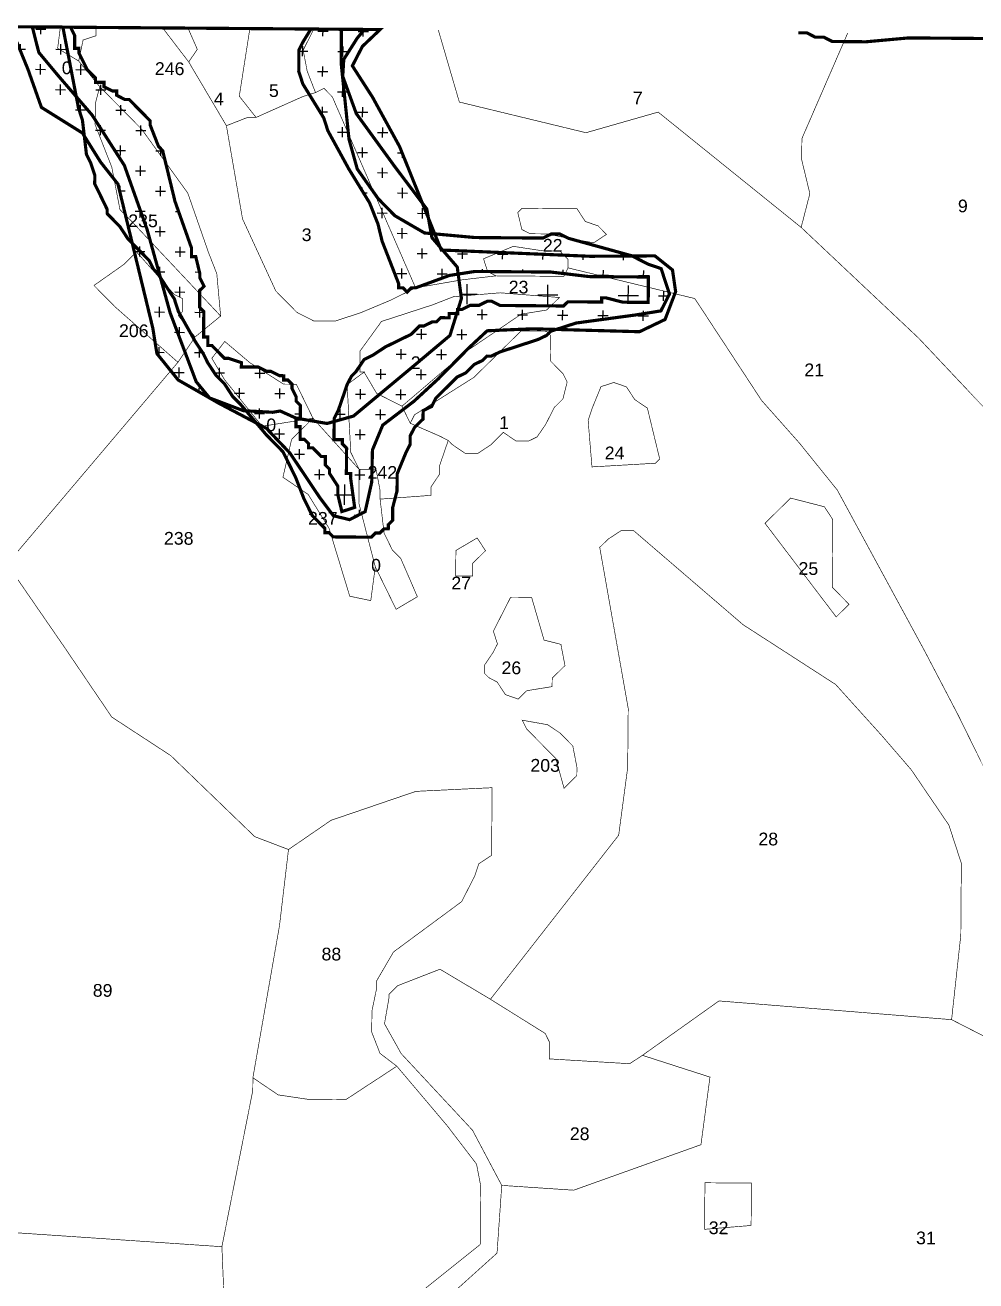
# Model space of a CAD drawing. Header units: metres. Extents: x 326467 to 340077, y 1811030 to 1824953.
# Drawn here: x 332288 to 333196, y 1823711 to 1824912 of the extents above; entities that cross this region are included whole.
import ezdxf

# ---------------------------------------------------------------- set-up
doc = ezdxf.new("R2010")
doc.units = ezdxf.units.M
doc.header["$MEASUREMENT"] = 0
for name, color, linetype in [('CRZ LINE FOR RIVER OR CREEK', 84, 'Continuous'), ('HAZARDS LINE', 1, 'Continuous'), ('HIGH TIDE LINE', 6, 'Continuous'), ('INTERTIDAL ZONE', 5, 'Continuous'), ('MANGROOVE', 112, 'Continuous'), ('NDZ-200M FROM CRZ', 30, 'Continuous'), ('SURVEY NO.', 7, 'Continuous'), ('SURVEY PLOT BOUNDARY', 35, 'Continuous')]:
    doc.layers.add(name, color=color, linetype=linetype)
doc.styles.add('PDF Arial', font='arial.ttf')
pattern_1 = [(359.55787, (320150.772, 1810233.3), (38.8042, 38.20991), [19.2541, -57.7623]), (89.55787, (320160.324, 1810223.598), (-38.20991, 38.8042), [19.2541, -57.7623])]

# ---------------------------------------------------------------- blocks, each defined once
blk = doc.blocks.new('16')
at = {"layer": 'INTERTIDAL ZONE'}
h = blk.add_hatch(dxfattribs=at)
h.set_pattern_fill('CROSS', color=256, scale=6.064284, angle=-0.4421)
h.set_pattern_definition(pattern_1)
h.paths.add_polyline_path([(332883.4, 1824670.9), (332826.8, 1824671.3), (332790.5, 1824675.6), (332717.7, 1824676.2), (332701.7, 1824673.7), (332704.8, 1824650.4), (332701.6, 1824639.9), (332705.3, 1824639.9), (332713.4, 1824643.9), (332721.5, 1824643.8), (332729.6, 1824647.8), (332733.6, 1824647.8), (332741.7, 1824643.7), (332802.3, 1824643.2), (332806.4, 1824647.2), (332838.8, 1824647), (332838.8, 1824651), (332842.8, 1824651), (332859, 1824646.8), (332883.2, 1824646.6)])
h = blk.add_hatch(dxfattribs=at)
h.set_pattern_fill('CROSS', color=256, scale=6.064284, angle=-0.4421)
h.set_pattern_definition(pattern_1)
h.paths.add_polyline_path([(332583.2, 1824532.8), (332576.5, 1824530.9), (332546.8, 1824536), (332546.8, 1824527.9), (332550.8, 1824527.9), (332550.7, 1824515.8), (332554.8, 1824515.7), (332558.8, 1824511.7), (332558.7, 1824507.6), (332562.8, 1824507.6), (332566.8, 1824503.5), (332570.8, 1824499.4), (332574.8, 1824499.4), (332574.8, 1824491.3), (332578.8, 1824487.2), (332578.8, 1824483.2), (332586.7, 1824471), (332586.7, 1824462.9), (332590.6, 1824446.7), (332602.8, 1824450.7), (332598.9, 1824479), (332599, 1824483), (332594.9, 1824483.1), (332595.1, 1824507.3), (332591.1, 1824511.4), (332591.1, 1824515.5), (332583.1, 1824515.5)])
at = {"layer": 'NDZ-200M FROM CRZ'}
h = blk.add_hatch(dxfattribs=at)
h.set_pattern_fill('CROSS', color=256, scale=3.032142, angle=-0.4421)
h.set_pattern_definition([(359.55787, (320150.772, 1810233.3), (19.402102, 19.104954), [9.62705, -28.88115]), (89.55787, (320155.548, 1810228.449), (-19.104954, 19.402102), [9.62705, -28.88115])])
h.paths.add_polyline_path([(332645.7, 1824795.6), (332619.9, 1824842.7), (332600.6, 1824872.7), (332610.2, 1824891.3), (332627.1, 1824907.4), (332561, 1824907.9), (332553.6, 1824895.8), (332549.5, 1824887.8), (332549.4, 1824867.5), (332553.3, 1824855.4), (332573.3, 1824822.9), (332577.2, 1824810.7), (332597.2, 1824774.2), (332617.1, 1824741.7), (332625.1, 1824721.4), (332629, 1824705.2), (332636.9, 1824684.9), (332644.8, 1824664.6), (332644.8, 1824660.6), (332648.9, 1824660.6), (332652.9, 1824656.5), (332656.9, 1824660.5), (332661, 1824660.5), (332693.4, 1824672.4), (332717.7, 1824676.2), (332790.5, 1824675.6), (332826.8, 1824671.3), (332883.4, 1824670.9), (332883.2, 1824646.6), (332859, 1824646.8), (332842.8, 1824651), (332838.8, 1824651), (332838.8, 1824647), (332806.4, 1824647.2), (332802.3, 1824643.2), (332741.7, 1824643.7), (332733.6, 1824647.8), (332729.6, 1824647.8), (332721.5, 1824643.8), (332713.4, 1824643.9), (332705.3, 1824639.9), (332701.2, 1824639.9), (332701.2, 1824635.9), (332693.1, 1824636), (332693.1, 1824631.9), (332685, 1824632), (332680.9, 1824628), (332676.9, 1824628), (332668.8, 1824624), (332664.7, 1824624.1), (332660.7, 1824620), (332656.6, 1824616), (332648.5, 1824612.1), (332640.4, 1824608.1), (332632.2, 1824604.1), (332620.1, 1824596.1), (332611.9, 1824592.1), (332603.8, 1824580.1), (332599.7, 1824576), (332595.6, 1824568), (332587.3, 1824543.8), (332583.2, 1824535.7), (332583.1, 1824515.5), (332591.1, 1824515.5), (332591.1, 1824511.4), (332595.1, 1824507.3), (332594.9, 1824483.1), (332599, 1824483), (332598.9, 1824479), (332602.8, 1824450.7), (332590.6, 1824446.7), (332586.7, 1824462.9), (332586.7, 1824471), (332578.8, 1824483.2), (332578.8, 1824487.2), (332574.8, 1824491.3), (332574.8, 1824499.4), (332570.8, 1824499.4), (332566.8, 1824503.5), (332562.8, 1824507.6), (332558.7, 1824507.6), (332558.8, 1824511.7), (332554.8, 1824515.7), (332550.7, 1824515.8), (332550.8, 1824527.9), (332546.8, 1824527.9), (332546.8, 1824536), (332550.9, 1824536), (332551, 1824548.1), (332546.9, 1824552.2), (332547, 1824556.2), (332543, 1824564.3), (332543, 1824568.4), (332539, 1824572.5), (332535, 1824572.5), (332535, 1824576.5), (332531, 1824576.6), (332522.9, 1824580.7), (332518.9, 1824580.7), (332510.8, 1824584.8), (332494.6, 1824584.9), (332494.7, 1824589), (332482.6, 1824593.1), (332478.5, 1824593.1), (332474.5, 1824597.2), (332466.5, 1824605.4), (332462.5, 1824605.4), (332462.5, 1824613.5), (332458.5, 1824613.5), (332458.7, 1824637.8), (332454.7, 1824641.9), (332454.8, 1824658), (332458.9, 1824662), (332454.9, 1824670.2), (332454.9, 1824674.2), (332451, 1824690.4), (332446.9, 1824690.4), (332447, 1824698.5), (332431.2, 1824743.1), (332419.4, 1824791.7), (332415.4, 1824795.8), (332407.5, 1824816.1), (332407.5, 1824820.1), (332399.5, 1824828.3), (332395.5, 1824832.3), (332387.5, 1824840.5), (332383.4, 1824840.5), (332375.4, 1824844.6), (332375.4, 1824848.7), (332371.4, 1824848.7), (332363.3, 1824852.8), (332363.3, 1824856.9), (332355.3, 1824856.9), (332355.3, 1824861), (332347.3, 1824869.1), (332343.3, 1824877.2), (332339.3, 1824885.3), (332339.3, 1824889.4), (332335.3, 1824889.4), (332335.4, 1824901.5), (332331.4, 1824909.7), (332274.1, 1824910.1), (332290.7, 1824869.5), (332303.6, 1824833), (332342.8, 1824808.5), (332360.2, 1824780.6), (332376.7, 1824759.7), (332410, 1824622), (332413.9, 1824597.7), (332434.2, 1824572.5), (332473.1, 1824550.2), (332518.4, 1824526.3), (332541, 1824502.6), (332569.6, 1824459.9), (332582.5, 1824442.7), (332597.9, 1824439), (332612.8, 1824446.6), (332619.1, 1824474.8), (332619.8, 1824505.6), (332629.6, 1824529.3), (332659.4, 1824552.1), (332682.5, 1824573.4), (332711.8, 1824603.1), (332729.4, 1824619.5), (332772.6, 1824621.4), (332874.9, 1824618.6), (332899.3, 1824630.3), (332909.4, 1824656.9), (332906.4, 1824677.6), (332889.6, 1824691.1), (332827.6, 1824690.7), (332685.5, 1824696.7)])
at = {"layer": 'CRZ LINE FOR RIVER OR CREEK', "ltscale": 0.1, "const_width": 3.03, "flags": 128}
blk.add_lwpolyline([(332274.1, 1824910.1), (332290.7, 1824869.5), (332303.6, 1824833), (332342.8, 1824808.5), (332360.2, 1824780.6), (332376.7, 1824759.7), (332410, 1824622), (332413.9, 1824597.7), (332434.2, 1824572.5), (332473.1, 1824550.2), (332518.4, 1824526.3), (332541, 1824502.6), (332569.6, 1824459.9), (332582.5, 1824442.7), (332597.9, 1824439), (332612.8, 1824446.6), (332619.1, 1824474.8), (332619.8, 1824505.6), (332629.6, 1824529.3), (332659.4, 1824552.1), (332682.5, 1824573.4), (332711.8, 1824603.1), (332729.4, 1824619.5), (332772.6, 1824621.4), (332874.9, 1824618.6), (332899.3, 1824630.3), (332909.4, 1824656.9), (332906.4, 1824677.6), (332889.6, 1824691.1), (332827.6, 1824690.7), (332685.5, 1824696.7), (332645.7, 1824795.6), (332619.9, 1824842.7), (332600.6, 1824872.7), (332610.2, 1824891.3), (332627.1, 1824907.4)], dxfattribs=at)
at = {"layer": 'HAZARDS LINE', "lineweight": 18, "const_width": 3.03}
for points in [[(332590.1, 1824907.7), (332589.9, 1824875.3), (332597.4, 1824802.5), (332605.3, 1824774.1), (332625.3, 1824745.7), (332641.3, 1824729.4), (332669.5, 1824713), (332717.9, 1824708.6), (332782.6, 1824708.1), (332790.7, 1824712), (332798.8, 1824712), (332806.9, 1824707.9), (332867.4, 1824691.2), (332883.5, 1824683), (332895.6, 1824678.9), (332899.5, 1824666.7), (332903.5, 1824654.6), (332899.4, 1824646.5), (332895.3, 1824638.5), (332871, 1824634.6), (332814.3, 1824626.9), (332802.2, 1824623), (332790, 1824619), (332786, 1824615), (332777.8, 1824611.1), (332741.4, 1824599.2), (332733.2, 1824595.2), (332729.2, 1824595.3), (332725.1, 1824591.2), (332717, 1824587.3), (332708.9, 1824579.2), (332700.7, 1824575.3), (332692.6, 1824567.2), (332688.5, 1824563.2), (332680.4, 1824555.2), (332676.3, 1824547.1), (332668.2, 1824543.2), (332668.1, 1824535.1), (332660, 1824527.1), (332655.8, 1824519), (332655.8, 1824510.9), (332651.7, 1824502.9), (332643.4, 1824482.7), (332643.3, 1824466.5), (332639.1, 1824450.4), (332639.1, 1824438.3), (332635, 1824434.3), (332634.9, 1824430.2), (332630.9, 1824430.2), (332626.8, 1824426.2), (332622.8, 1824426.3), (332618.7, 1824422.2), (332582.3, 1824422.5), (332578.3, 1824426.6), (332574.3, 1824426.6), (332574.3, 1824430.7), (332566.3, 1824438.8), (332562.3, 1824442.9), (332558.3, 1824451), (332554.3, 1824459.1), (332546.4, 1824479.4), (332542.4, 1824487.5), (332538.4, 1824495.6), (332534.4, 1824503.8), (332526.4, 1824511.9), (332518.4, 1824520.1), (332494.4, 1824548.5), (332486.3, 1824556.7), (332478.4, 1824568.9), (332470.3, 1824577), (332462.3, 1824589.2), (332458.4, 1824597.3), (332450.4, 1824609.5), (332434.4, 1824638), (332430.5, 1824650.1), (332414.5, 1824674.5), (332410.5, 1824678.6), (332406.5, 1824686.7), (332386.4, 1824707.1), (332378.4, 1824719.3), (332374.4, 1824723.3), (332366.4, 1824731.5), (332366.4, 1824735.5), (332362.5, 1824743.6), (332358.5, 1824751.8), (332354.5, 1824759.9), (332354.6, 1824768), (332350.6, 1824780.1), (332346.6, 1824788.2), (332342.8, 1824820.6), (332338.9, 1824832.8), (332324.1, 1824909.7)], [(333265.2, 1824902.5), (333249, 1824898.5), (333131.8, 1824899.4), (333091.3, 1824895.7), (333059, 1824896), (333050.9, 1824900.1), (333042.8, 1824900.1), (333034.8, 1824904.2), (333026.7, 1824904.3)]]:
    blk.add_lwpolyline(points, dxfattribs=at)
at = {"layer": 'HIGH TIDE LINE', "lineweight": 35, "const_width": 3.03}
blk.add_lwpolyline([(332561, 1824907.9), (332553.6, 1824895.8), (332549.5, 1824887.8), (332549.4, 1824867.5), (332553.3, 1824855.4), (332573.3, 1824822.9), (332577.2, 1824810.7), (332597.2, 1824774.2), (332617.1, 1824741.7), (332625.1, 1824721.4), (332629, 1824705.2), (332636.9, 1824684.9), (332644.8, 1824664.6), (332644.8, 1824660.6), (332648.9, 1824660.6), (332652.9, 1824656.5), (332656.9, 1824660.5), (332661, 1824660.5), (332693.4, 1824672.4), (332717.7, 1824676.2), (332790.5, 1824675.6), (332826.8, 1824671.3), (332883.4, 1824670.9), (332883.2, 1824646.6), (332859, 1824646.8), (332842.8, 1824651), (332838.8, 1824651), (332838.8, 1824647), (332806.4, 1824647.2), (332802.3, 1824643.2), (332741.7, 1824643.7), (332733.6, 1824647.8), (332729.6, 1824647.8), (332721.5, 1824643.8), (332713.4, 1824643.9), (332705.3, 1824639.9), (332701.2, 1824639.9), (332701.2, 1824635.9), (332693.1, 1824636), (332693.1, 1824631.9), (332685, 1824632), (332680.9, 1824628), (332676.9, 1824628), (332668.8, 1824624), (332664.7, 1824624.1), (332660.7, 1824620), (332656.6, 1824616), (332648.5, 1824612.1), (332640.4, 1824608.1), (332632.2, 1824604.1), (332620.1, 1824596.1), (332611.9, 1824592.1), (332603.8, 1824580.1), (332599.7, 1824576), (332595.6, 1824568), (332587.3, 1824543.8), (332583.2, 1824535.7), (332583.1, 1824515.5), (332591.1, 1824515.5), (332591.1, 1824511.4), (332595.1, 1824507.3), (332594.9, 1824483.1), (332599, 1824483), (332598.9, 1824479), (332602.8, 1824450.7), (332590.6, 1824446.7), (332586.7, 1824462.9), (332586.7, 1824471), (332578.8, 1824483.2), (332578.8, 1824487.2), (332574.8, 1824491.3), (332574.8, 1824499.4), (332570.8, 1824499.4), (332566.8, 1824503.5), (332562.8, 1824507.6), (332558.7, 1824507.6), (332558.8, 1824511.7), (332554.8, 1824515.7), (332550.7, 1824515.8), (332550.8, 1824527.9), (332546.8, 1824527.9), (332546.8, 1824536), (332550.9, 1824536), (332551, 1824548.1), (332546.9, 1824552.2), (332547, 1824556.2), (332543, 1824564.3), (332543, 1824568.4), (332539, 1824572.5), (332535, 1824572.5), (332535, 1824576.5), (332531, 1824576.6), (332522.9, 1824580.7), (332518.9, 1824580.7), (332510.8, 1824584.8), (332494.6, 1824584.9), (332494.7, 1824589), (332482.6, 1824593.1), (332478.5, 1824593.1), (332474.5, 1824597.2), (332466.5, 1824605.4), (332462.5, 1824605.4), (332462.5, 1824613.5), (332458.5, 1824613.5), (332458.7, 1824637.8), (332454.7, 1824641.9), (332454.8, 1824658), (332458.9, 1824662), (332454.9, 1824670.2), (332454.9, 1824674.2), (332451, 1824690.4), (332446.9, 1824690.4), (332447, 1824698.5), (332431.2, 1824743.1), (332419.4, 1824791.7), (332415.4, 1824795.8), (332407.5, 1824816.1), (332407.5, 1824820.1), (332399.5, 1824828.3), (332395.5, 1824832.3), (332387.5, 1824840.5), (332383.4, 1824840.5), (332375.4, 1824844.6), (332375.4, 1824848.7), (332371.4, 1824848.7), (332363.3, 1824852.8), (332363.3, 1824856.9), (332355.3, 1824856.9), (332355.3, 1824861), (332347.3, 1824869.1), (332343.3, 1824877.2), (332339.3, 1824885.3), (332339.3, 1824889.4), (332335.3, 1824889.4), (332335.4, 1824901.5), (332331.4, 1824909.7)], dxfattribs=at)
at = {"layer": 'INTERTIDAL ZONE', "const_width": 3.03, "flags": 128}
for points in [[(332883.4, 1824670.9), (332826.8, 1824671.3), (332790.5, 1824675.6), (332717.7, 1824676.2), (332701.7, 1824673.7), (332704.8, 1824650.4), (332701.6, 1824639.9), (332705.3, 1824639.9), (332713.4, 1824643.9), (332721.5, 1824643.8), (332729.6, 1824647.8), (332733.6, 1824647.8), (332741.7, 1824643.7), (332802.3, 1824643.2), (332806.4, 1824647.2), (332838.8, 1824647), (332838.8, 1824651), (332842.8, 1824651), (332859, 1824646.8), (332883.2, 1824646.6)], [(332583.2, 1824532.8), (332576.5, 1824530.9), (332546.8, 1824536), (332546.8, 1824527.9), (332550.8, 1824527.9), (332550.7, 1824515.8), (332554.8, 1824515.7), (332558.8, 1824511.7), (332558.7, 1824507.6), (332562.8, 1824507.6), (332566.8, 1824503.5), (332570.8, 1824499.4), (332574.8, 1824499.4), (332574.8, 1824491.3), (332578.8, 1824487.2), (332578.8, 1824483.2), (332586.7, 1824471), (332586.7, 1824462.9), (332590.6, 1824446.7), (332602.8, 1824450.7), (332598.9, 1824479), (332599, 1824483), (332594.9, 1824483.1), (332595.1, 1824507.3), (332591.1, 1824511.4), (332591.1, 1824515.5), (332583.1, 1824515.5)]]:
    blk.add_lwpolyline(points, close=True, dxfattribs=at)
at = {"layer": 'MANGROOVE', "const_width": 3.03, "flags": 128}
blk.add_lwpolyline([(332294.9, 1824909.9), (332301.1, 1824885.5), (332319.8, 1824863.1), (332352, 1824825.7), (332382.8, 1824777.6), (332404.6, 1824716.1), (332426.6, 1824636.5), (332451.4, 1824570.9), (332464.2, 1824555.3), (332496.6, 1824543.1), (332524.4, 1824541.6), (332531.7, 1824542.8), (332546.8, 1824536), (332576.5, 1824530.9), (332601.7, 1824538), (332627.6, 1824559.6), (332658.6, 1824585.4), (332693.8, 1824615), (332704.8, 1824650.4), (332700.8, 1824680.4), (332676.6, 1824708.5), (332671.7, 1824735.9), (332641.2, 1824776.3), (332604.4, 1824827), (332591.4, 1824862.7), (332592.4, 1824878.9), (332605.4, 1824899.4), (332612.3, 1824907.5), (332294.9, 1824909.9)], dxfattribs=at)
at = {"layer": 'NDZ-200M FROM CRZ', "const_width": 3.03, "flags": 128}
blk.add_lwpolyline([(332645.7, 1824795.6), (332619.9, 1824842.7), (332600.6, 1824872.7), (332610.2, 1824891.3), (332627.1, 1824907.4), (332561, 1824907.9), (332553.6, 1824895.8), (332549.5, 1824887.8), (332549.4, 1824867.5), (332553.3, 1824855.4), (332573.3, 1824822.9), (332577.2, 1824810.7), (332597.2, 1824774.2), (332617.1, 1824741.7), (332625.1, 1824721.4), (332629, 1824705.2), (332636.9, 1824684.9), (332644.8, 1824664.6), (332644.8, 1824660.6), (332648.9, 1824660.6), (332652.9, 1824656.5), (332656.9, 1824660.5), (332661, 1824660.5), (332693.4, 1824672.4), (332717.7, 1824676.2), (332790.5, 1824675.6), (332826.8, 1824671.3), (332883.4, 1824670.9), (332883.2, 1824646.6), (332859, 1824646.8), (332842.8, 1824651), (332838.8, 1824651), (332838.8, 1824647), (332806.4, 1824647.2), (332802.3, 1824643.2), (332741.7, 1824643.7), (332733.6, 1824647.8), (332729.6, 1824647.8), (332721.5, 1824643.8), (332713.4, 1824643.9), (332705.3, 1824639.9), (332701.2, 1824639.9), (332701.2, 1824635.9), (332693.1, 1824636), (332693.1, 1824631.9), (332685, 1824632), (332680.9, 1824628), (332676.9, 1824628), (332668.8, 1824624), (332664.7, 1824624.1), (332660.7, 1824620), (332656.6, 1824616), (332648.5, 1824612.1), (332640.4, 1824608.1), (332632.2, 1824604.1), (332620.1, 1824596.1), (332611.9, 1824592.1), (332603.8, 1824580.1), (332599.7, 1824576), (332595.6, 1824568), (332587.3, 1824543.8), (332583.2, 1824535.7), (332583.1, 1824515.5), (332591.1, 1824515.5), (332591.1, 1824511.4), (332595.1, 1824507.3), (332594.9, 1824483.1), (332599, 1824483), (332598.9, 1824479), (332602.8, 1824450.7), (332590.6, 1824446.7), (332586.7, 1824462.9), (332586.7, 1824471), (332578.8, 1824483.2), (332578.8, 1824487.2), (332574.8, 1824491.3), (332574.8, 1824499.4), (332570.8, 1824499.4), (332566.8, 1824503.5), (332562.8, 1824507.6), (332558.7, 1824507.6), (332558.8, 1824511.7), (332554.8, 1824515.7), (332550.7, 1824515.8), (332550.8, 1824527.9), (332546.8, 1824527.9), (332546.8, 1824536), (332550.9, 1824536), (332551, 1824548.1), (332546.9, 1824552.2), (332547, 1824556.2), (332543, 1824564.3), (332543, 1824568.4), (332539, 1824572.5), (332535, 1824572.5), (332535, 1824576.5), (332531, 1824576.6), (332522.9, 1824580.7), (332518.9, 1824580.7), (332510.8, 1824584.8), (332494.6, 1824584.9), (332494.7, 1824589), (332482.6, 1824593.1), (332478.5, 1824593.1), (332474.5, 1824597.2), (332466.5, 1824605.4), (332462.5, 1824605.4), (332462.5, 1824613.5), (332458.5, 1824613.5), (332458.7, 1824637.8), (332454.7, 1824641.9), (332454.8, 1824658), (332458.9, 1824662), (332454.9, 1824670.2), (332454.9, 1824674.2), (332451, 1824690.4), (332446.9, 1824690.4), (332447, 1824698.5), (332431.2, 1824743.1), (332419.4, 1824791.7), (332415.4, 1824795.8), (332407.5, 1824816.1), (332407.5, 1824820.1), (332399.5, 1824828.3), (332395.5, 1824832.3), (332387.5, 1824840.5), (332383.4, 1824840.5), (332375.4, 1824844.6), (332375.4, 1824848.7), (332371.4, 1824848.7), (332363.3, 1824852.8), (332363.3, 1824856.9), (332355.3, 1824856.9), (332355.3, 1824861), (332347.3, 1824869.1), (332343.3, 1824877.2), (332339.3, 1824885.3), (332339.3, 1824889.4), (332335.3, 1824889.4), (332335.4, 1824901.5), (332331.4, 1824909.7), (332274.1, 1824910.1), (332290.7, 1824869.5), (332303.6, 1824833), (332342.8, 1824808.5), (332360.2, 1824780.6), (332376.7, 1824759.7), (332410, 1824622), (332413.9, 1824597.7), (332434.2, 1824572.5), (332473.1, 1824550.2), (332518.4, 1824526.3), (332541, 1824502.6), (332569.6, 1824459.9), (332582.5, 1824442.7), (332597.9, 1824439), (332612.8, 1824446.6), (332619.1, 1824474.8), (332619.8, 1824505.6), (332629.6, 1824529.3), (332659.4, 1824552.1), (332682.5, 1824573.4), (332711.8, 1824603.1), (332729.4, 1824619.5), (332772.6, 1824621.4), (332874.9, 1824618.6), (332899.3, 1824630.3), (332909.4, 1824656.9), (332906.4, 1824677.6), (332889.6, 1824691.1), (332827.6, 1824690.7), (332685.5, 1824696.7)], close=True, dxfattribs=at)
at = {"layer": 'SURVEY PLOT BOUNDARY', "lineweight": 18, "const_width": 0.606}
for points in [[(333229.9, 1824518.6), (333141.7, 1824612.3), (333029.3, 1824718.3), (333037.6, 1824750.6), (333033.7, 1824766.8), (333029.8, 1824783), (333030, 1824803.2), (333073.7, 1824903.9), (333030, 1824803.2), (333029.8, 1824783), (333033.7, 1824766.8), (333037.6, 1824750.6), (333029.3, 1824718.3), (332892.7, 1824828.5), (332823.8, 1824808.8), (332702.8, 1824838.1), (332682.7, 1824907), (332702.8, 1824838.1), (332823.8, 1824808.8), (332892.7, 1824828.5), (333029.3, 1824718.3), (333141.7, 1824612.3), (333229.9, 1824518.6)], [(333211.2, 1824187.2), (333179.3, 1824252.1), (333147.5, 1824313), (333063.8, 1824467.3), (333027.7, 1824512.1), (332991.6, 1824552.8), (332927.7, 1824650.3), (332806.7, 1824679.6), (332806.7, 1824687.7), (332798.7, 1824695.8), (332782.5, 1824695.9), (332754.3, 1824700.2), (332725.9, 1824688.3), (332729.8, 1824676.1), (332737.9, 1824672), (332705.5, 1824668.2), (332661, 1824660.5), (332581.5, 1824843), (332573.5, 1824851.2), (332565.4, 1824847.2), (332557.5, 1824867.5), (332553.6, 1824887.7), (332563.8, 1824907.9), (332553.6, 1824887.7), (332557.5, 1824867.5), (332565.4, 1824847.2), (332553.2, 1824843.3), (332508.6, 1824823.4), (332492.6, 1824843.7), (332502.7, 1824908.3), (332492.6, 1824843.7), (332508.6, 1824823.4), (332500.5, 1824823.4), (332480.3, 1824815.5), (332444.3, 1824876.4), (332452.5, 1824888.5), (332443.6, 1824908.8), (332452.5, 1824888.5), (332444.3, 1824876.4), (332419.4, 1824909), (332444.3, 1824876.4), (332480.3, 1824815.5), (332495.7, 1824726.4), (332527.5, 1824657.5), (332547.6, 1824637.1), (332563.7, 1824628.9), (332583.9, 1824628.7), (332608.2, 1824636.6), (332636.6, 1824648.5), (332661, 1824660.5), (332705.5, 1824668.2), (332737.9, 1824672), (332802.6, 1824671.5), (332806.7, 1824679.6), (332927.7, 1824650.3), (332991.6, 1824552.8), (333027.7, 1824512.1), (333063.8, 1824467.3), (333147.5, 1824313), (333179.3, 1824252.1), (333211.2, 1824187.2)], [(333213.3, 1823940.5), (333173, 1823961.1), (333181.8, 1824041.9), (333182.3, 1824110.6), (333170.4, 1824147.1), (333134.5, 1824199.9), (333106.4, 1824232.5), (333062.3, 1824281.4), (332973.8, 1824338.6), (332869.4, 1824428.4), (332857.3, 1824428.5), (332845.1, 1824420.5), (332836.9, 1824412.5), (332864.1, 1824258.6), (332863.6, 1824202), (332855, 1824137.4), (332732.5, 1823980.6), (332684.3, 1824009.3), (332643.7, 1823993.5), (332635.6, 1823985.4), (332635.5, 1823981.4), (332631.3, 1823957.2), (332647.2, 1823928.7), (332715.4, 1823855.4), (332743.3, 1823802.7), (332738.8, 1823738), (332689.9, 1823693.9)], [(332657.6, 1823694.1), (332722.7, 1823746.2), (332723.1, 1823802.8), (332719.2, 1823823.1), (332691.2, 1823859.7), (332643.1, 1823916.6), (332627, 1823928.9), (332619.1, 1823949.2), (332619.3, 1823969.4), (332623.5, 1823989.6), (332623.5, 1823997.7), (332639.9, 1824025.8), (332705, 1824073.9), (332717.3, 1824098), (332721.4, 1824110.1), (332733.6, 1824118.1), (332734.1, 1824182.8), (332661.3, 1824179.3), (332580.2, 1824151.6), (332539.6, 1824123.7), (332507.4, 1824136), (332427.1, 1824213.5), (332370.8, 1824250.3), (332326.8, 1824315.3), (332270.8, 1824396.6), (332434, 1824589.4), (332450.4, 1824613.6), (332474.8, 1824633.6), (332471.1, 1824674.1), (332463.2, 1824694.3), (332443.4, 1824751.1), (332399.4, 1824812.1), (332359.3, 1824852.8), (332339.2, 1824877.3), (332343.4, 1824897.4), (332355.6, 1824901.4), (332355.7, 1824909.5), (332355.6, 1824901.4), (332343.4, 1824897.4), (332339.2, 1824877.3), (332319.1, 1824889.5), (332321.7, 1824909.7), (332319.1, 1824889.5), (332339.2, 1824877.3), (332359.3, 1824852.8), (332355.1, 1824836.7), (332354.9, 1824816.5), (332370.8, 1824775.9), (332378.6, 1824735.4), (332390.6, 1824723.2), (332474.8, 1824633.6), (332450.4, 1824613.6), (332434.4, 1824633.9), (332438.5, 1824637.9), (332438.6, 1824650.1), (332430.5, 1824654.2), (332394.4, 1824694.9), (332382.2, 1824682.8), (332353.8, 1824662.8), (332373.8, 1824642.5), (332434, 1824589.4), (332270.8, 1824396.6)], [(332482.8, 1823578.2), (332476, 1823744.1), (332505.5, 1823893.4), (332505.6, 1823905.6), (332529.7, 1823889.2), (332558, 1823885), (332594.4, 1823884.7), (332643.1, 1823916.6), (332691.2, 1823859.7), (332719.2, 1823823.1), (332723.1, 1823802.8), (332722.9, 1823774.5), (332722.7, 1823746.2), (332657.6, 1823694.1)], [(332274, 1823757.8), (332476, 1823744.1), (332482.8, 1823578.2), (332474.7, 1823574.3), (332433.9, 1823518), (332445.8, 1823489.6), (332449.7, 1823481.5), (332432.8, 1823376.5), (332404.5, 1823376.7), (332400.1, 1823336.3), (332388, 1823340.4), (332133.6, 1823370.7)]]:
    blk.add_lwpolyline(points, dxfattribs=at)
for points in [[(332359.3, 1824852.8), (332399.4, 1824812.1), (332443.4, 1824751.1), (332463.2, 1824694.3), (332471.1, 1824674.1), (332474.8, 1824633.6), (332390.6, 1824723.2), (332378.6, 1824735.4), (332370.8, 1824775.9), (332354.9, 1824816.5), (332355.1, 1824836.7)], [(332661, 1824660.5), (332636.6, 1824648.5), (332608.2, 1824636.6), (332583.9, 1824628.7), (332563.7, 1824628.9), (332547.6, 1824637.1), (332527.5, 1824657.5), (332495.7, 1824726.4), (332480.3, 1824815.5), (332500.5, 1824823.4), (332508.6, 1824823.4), (332553.2, 1824843.3), (332565.4, 1824847.2), (332573.5, 1824851.2), (332581.5, 1824843)], [(332762.6, 1824736.5), (332815.2, 1824736.1), (332823.2, 1824723.9), (332835.3, 1824719.8), (332843.3, 1824711.6), (332831.1, 1824703.6), (332806.9, 1824707.9), (332786.7, 1824712.1), (332770.5, 1824712.2), (332762.5, 1824716.3), (332758.6, 1824732.5)], [(332762.5, 1824716.3), (332770.5, 1824712.2), (332786.7, 1824712.1), (332806.9, 1824707.9), (332831.1, 1824703.6), (332843.3, 1824711.6), (332835.3, 1824719.8), (332823.2, 1824723.9), (332815.2, 1824736.1), (332762.6, 1824736.5), (332758.6, 1824732.5)], [(332353.8, 1824662.8), (332382.2, 1824682.8), (332394.4, 1824694.9), (332430.5, 1824654.2), (332438.6, 1824650.1), (332438.5, 1824637.9), (332434.4, 1824633.9), (332450.4, 1824613.6), (332434, 1824589.4), (332373.8, 1824642.5)], [(332806.7, 1824679.6), (332802.6, 1824671.5), (332737.9, 1824672), (332729.8, 1824676.1), (332725.9, 1824688.3), (332754.3, 1824700.2), (332782.5, 1824695.9), (332798.7, 1824695.8), (332806.7, 1824687.7)], [(332563, 1824535.9), (332547.1, 1824568.4), (332534.9, 1824568.5), (332502.8, 1824588.9), (332478.7, 1824609.3), (332466.4, 1824593.2), (332478.4, 1824572.9), (332514.4, 1824528.2), (332563, 1824535.9), (332542.6, 1824515.8), (332534.3, 1824479.5), (332558.4, 1824463.1), (332578.4, 1824430.6), (332598.1, 1824365.8), (332618.2, 1824361.6), (332622.5, 1824393.9), (332642.4, 1824353.3), (332662.7, 1824365.3), (332646.9, 1824401.8), (332638.8, 1824410), (332630.9, 1824426.2), (332627.1, 1824458.6), (332675.6, 1824462.2), (332675.7, 1824470.3), (332683.9, 1824482.4), (332683.9, 1824490.5), (332692.2, 1824514.7), (332696.2, 1824510.6), (332708.3, 1824502.4), (332720.4, 1824502.3), (332732.6, 1824510.3), (332740.7, 1824518.3), (332744.8, 1824522.4), (332756.9, 1824514.2), (332769, 1824514.1), (332777.1, 1824518.1), (332785.3, 1824530.1), (332793.5, 1824546.2), (332801.7, 1824554.3), (332805.8, 1824570.4), (332801.8, 1824578.5), (332789.8, 1824590.7), (332790, 1824615), (332786, 1824619.1), (332761.7, 1824619.3), (332716.9, 1824575.1), (332660, 1824539.2), (332655.9, 1824531.1), (332648, 1824547.4), (332709, 1824599.5), (332761.9, 1824635.4), (332786.1, 1824639.3), (332798.4, 1824651.3), (332741.8, 1824655.8), (332697.3, 1824652.1), (332677, 1824644.2), (332628.4, 1824628.4), (332608, 1824600.2), (332607.8, 1824580), (332611.8, 1824580), (332595.6, 1824568), (332599.1, 1824503.3), (332607.1, 1824487)], [(332709, 1824599.5), (332648, 1824547.4), (332623.8, 1824559.7), (332611.8, 1824580), (332607.8, 1824580), (332608, 1824600.2), (332628.4, 1824628.4), (332677, 1824644.2), (332697.3, 1824652.1), (332741.8, 1824655.8), (332798.4, 1824651.3), (332786.1, 1824639.3), (332761.9, 1824635.4)], [(332563, 1824535.9), (332514.4, 1824528.2), (332478.4, 1824572.9), (332466.4, 1824593.2), (332478.7, 1824609.3), (332502.8, 1824588.9), (332534.9, 1824568.5), (332547.1, 1824568.4)], [(332785.3, 1824530.1), (332777.1, 1824518.1), (332769, 1824514.1), (332756.9, 1824514.2), (332744.8, 1824522.4), (332740.7, 1824518.3), (332732.6, 1824510.3), (332720.4, 1824502.3), (332708.3, 1824502.4), (332696.2, 1824510.6), (332692.2, 1824514.7), (332684.1, 1824518.8), (332655.9, 1824531.1), (332660, 1824539.2), (332716.9, 1824575.1), (332761.7, 1824619.3), (332786, 1824619.1), (332790, 1824615), (332789.8, 1824590.7), (332801.8, 1824578.5), (332805.8, 1824570.4), (332801.7, 1824554.3), (332793.5, 1824546.2)], [(332683.9, 1824490.5), (332683.9, 1824482.4), (332675.7, 1824470.3), (332675.6, 1824462.2), (332627.1, 1824458.6), (332627.1, 1824466.7), (332623.3, 1824486.9), (332607.1, 1824487), (332599.1, 1824503.3), (332595.6, 1824568), (332611.8, 1824580), (332623.8, 1824559.7), (332648, 1824547.4), (332655.9, 1824531.1), (332684.1, 1824518.8), (332692.2, 1824514.7)], [(332829.9, 1824546), (332838.1, 1824566.1), (332850.3, 1824570.1), (332862.4, 1824565.9), (332870.4, 1824553.7), (332882.4, 1824545.6), (332894.2, 1824496.9), (332890.1, 1824492.9), (332829.5, 1824489.4), (332825.8, 1824533.9)], [(332825.8, 1824533.9), (332829.5, 1824489.4), (332890.1, 1824492.9), (332894.2, 1824496.9), (332882.4, 1824545.6), (332870.4, 1824553.7), (332862.4, 1824565.9), (332850.3, 1824570.1), (332838.1, 1824566.1), (332829.9, 1824546)], [(332622.5, 1824393.9), (332618.2, 1824361.6), (332598.1, 1824365.8), (332578.4, 1824430.6), (332558.4, 1824463.1), (332534.3, 1824479.5), (332542.6, 1824515.8), (332563, 1824535.9), (332607.1, 1824487), (332606.8, 1824454.7)], [(332662.7, 1824365.3), (332642.4, 1824353.3), (332622.5, 1824393.9), (332606.8, 1824454.7), (332607.1, 1824487), (332623.3, 1824486.9), (332627.1, 1824466.7), (332627.1, 1824458.6), (332630.9, 1824426.2), (332638.8, 1824410), (332646.9, 1824401.8)], [(332994.8, 1824435.5), (333019.2, 1824459.6), (333051.5, 1824451.3), (333059.5, 1824439.1), (333059, 1824374.4), (333075, 1824358.1), (333062.8, 1824346)], [(333051.5, 1824451.3), (333019.2, 1824459.6), (332994.8, 1824435.5), (333062.8, 1824346), (333075, 1824358.1), (333059, 1824374.4), (333059.5, 1824439.1)], [(332699.5, 1824409.5), (332719.8, 1824421.5), (332727.8, 1824409.3), (332715.5, 1824397.2), (332715.5, 1824385.1), (332699.3, 1824385.2)], [(332699.5, 1824409.5), (332699.3, 1824385.2), (332715.5, 1824385.1), (332715.5, 1824397.2), (332727.8, 1824409.3), (332719.8, 1824421.5)], [(333182.2, 1824098.5), (333181.8, 1824041.9), (333173, 1823961.1), (332950.8, 1823979), (332877.7, 1823927), (332865.5, 1823919), (332788.7, 1823923.6), (332788.8, 1823939.8), (332784.8, 1823947.9), (332732.5, 1823980.6), (332855, 1824137.4), (332863.6, 1824202), (332864.1, 1824258.6), (332836.9, 1824412.5), (332845.1, 1824420.5), (332857.3, 1824428.5), (332869.4, 1824428.4), (332973.8, 1824338.6), (333062.3, 1824281.4), (333106.4, 1824232.5), (333134.5, 1824199.9), (333170.4, 1824147.1), (333182.3, 1824110.6)], [(332539.6, 1824123.7), (332531, 1824050.9), (332505.6, 1823905.6), (332505.5, 1823893.4), (332476, 1823744.1), (332274, 1823757.8), (332274.1, 1823773.9), (332270.2, 1823786.1), (332254.1, 1823794.3), (332234, 1823806.6), (332242.1, 1823818.7), (332238.2, 1823826.8), (332218, 1823831), (332185.6, 1823831.2), (332206.7, 1823940.2), (332237, 1824198.8), (332245.4, 1824243.2), (332270.8, 1824396.6), (332326.8, 1824315.3), (332370.8, 1824250.3), (332427.1, 1824213.5), (332507.4, 1824136)], [(332751.7, 1824364.6), (332771.9, 1824364.5), (332783.7, 1824323.9), (332799.8, 1824319.8), (332803.7, 1824299.5), (332791.5, 1824287.5), (332791.4, 1824279.4), (332767.2, 1824275.5), (332759, 1824267.5), (332746.9, 1824271.7), (332738.9, 1824283.8), (332730.9, 1824288), (332726.9, 1824292), (332726.9, 1824300.1), (332735.1, 1824312.2), (332739.2, 1824320.2), (332735.3, 1824332.4)], [(332751.7, 1824364.6), (332735.3, 1824332.4), (332739.2, 1824320.2), (332735.1, 1824312.2), (332726.9, 1824300.1), (332726.9, 1824292), (332730.9, 1824288), (332738.9, 1824283.8), (332746.9, 1824271.7), (332759, 1824267.5), (332767.2, 1824275.5), (332791.4, 1824279.4), (332791.5, 1824287.5), (332803.7, 1824299.5), (332799.8, 1824319.8), (332783.7, 1824323.9), (332771.9, 1824364.5)], [(332762.9, 1824247.3), (332787.1, 1824243), (332799.2, 1824234.9), (332811.2, 1824222.6), (332815.1, 1824202.4), (332815, 1824194.3), (332802.8, 1824182.3), (332795, 1824210.6), (332774.9, 1824231), (332766.9, 1824239.2)], [(332795, 1824210.6), (332802.8, 1824182.3), (332815, 1824194.3), (332815.1, 1824202.4), (332811.2, 1824222.6), (332799.2, 1824234.9), (332787.1, 1824243), (332762.9, 1824247.3), (332766.9, 1824239.2), (332774.9, 1824231)], [(332623.5, 1823989.6), (332619.3, 1823969.4), (332619.1, 1823949.2), (332627, 1823928.9), (332643.1, 1823916.6), (332594.4, 1823884.7), (332558, 1823885), (332529.7, 1823889.2), (332505.6, 1823905.6), (332531, 1824050.9), (332539.6, 1824123.7), (332580.2, 1824151.6), (332661.3, 1824179.3), (332734.1, 1824182.8), (332733.6, 1824118.1), (332721.4, 1824110.1), (332717.3, 1824098), (332705, 1824073.9), (332639.9, 1824025.8), (332623.5, 1823997.7)], [(332732.5, 1823980.6), (332784.8, 1823947.9), (332788.8, 1823939.8), (332788.7, 1823923.6), (332865.5, 1823919), (332877.7, 1823927), (332942.2, 1823906.2), (332933.6, 1823841.6), (332812, 1823798.1), (332743.3, 1823802.7), (332715.4, 1823855.4), (332647.2, 1823928.7), (332631.3, 1823957.2), (332635.5, 1823981.4), (332635.6, 1823985.4), (332643.7, 1823993.5), (332684.3, 1824009.3)], [(333173, 1823961.1), (333213.3, 1823940.5), (333237.4, 1823924.2), (333293.4, 1823838.8), (333333.4, 1823781.9), (333352.9, 1823692.8), (333154.4, 1823641.8), (333150.4, 1823641.8), (333142.3, 1823637.8), (333118.2, 1823658.2), (333102.1, 1823678.6), (332964.4, 1823647.3), (332826.8, 1823620.1), (332701.2, 1823588.7), (332689.9, 1823693.9), (332738.8, 1823738), (332743.3, 1823802.7), (332812, 1823798.1), (332933.6, 1823841.6), (332942.2, 1823906.2), (332877.7, 1823927), (332950.8, 1823979)], [(332937.4, 1823805.2), (332981.8, 1823804.9), (332981.5, 1823764.4), (332937, 1823760.7)], [(332981.5, 1823764.4), (332981.8, 1823804.9), (332937.4, 1823805.2), (332937, 1823760.7)]]:
    blk.add_lwpolyline(points, close=True, dxfattribs=at)
at = {"layer": 'SURVEY NO.', "attachment_point": 7, "rotation": 359.5579, "style": 'PDF Arial'}
for s, insert, char_height in [('0', (332323, 1824864.6), 12.1), ('246', (332411.9, 1824863.9), 12.13), ('5', (332520.9, 1824842.8), 12.1), ('4', (332468.3, 1824835.1), 12.1), ('7', (332868.5, 1824836.1), 12.1), ('9', (333179, 1824732.6), 12.1), ('235', (332386.5, 1824718.5), 12.13), ('3', (332552.2, 1824705.1), 12.1), ('22', (332782.5, 1824695.2), 12.13), ('23', (332749.9, 1824655.1), 12.13), ('206', (332377.6, 1824613.4), 12.13), ('2', (332656.3, 1824583), 12.1), ('21', (333032.3, 1824576.1), 12.13), ('1', (332740.8, 1824525.7), 12.1), ('0', (332518.4, 1824523.4), 12.1), ('24', (332841.6, 1824496.7), 12.13), ('242', (332615.1, 1824478.2), 12.13), ('237', (332558.2, 1824434.1), 12.13), ('238', (332420.6, 1824415), 12.13), ('0', (332618.5, 1824389.2), 12.1), ('25', (333026.7, 1824386.1), 12.13), ('27', (332695.1, 1824372.4), 12.13), ('26', (332743, 1824291.2), 12.13), ('203', (332770.6, 1824198), 12.13), ('28', (332988.4, 1824127.6), 12.13), ('88', (332571.1, 1824017.6), 12.13), ('89', (332352.6, 1823982.9), 12.13), ('28', (332808.3, 1823845.9), 12.13), ('32', (332941, 1823756), 12.13), ('31', (333139, 1823746.3), 12.13)]:
    blk.add_mtext(s, dxfattribs=dict(at, insert=insert, char_height=char_height))

msp = doc.modelspace()

# ---------------------------------------------------------------- block references
msp.add_blockref('16', (0, 0))

doc.saveas('drawing.dxf')
